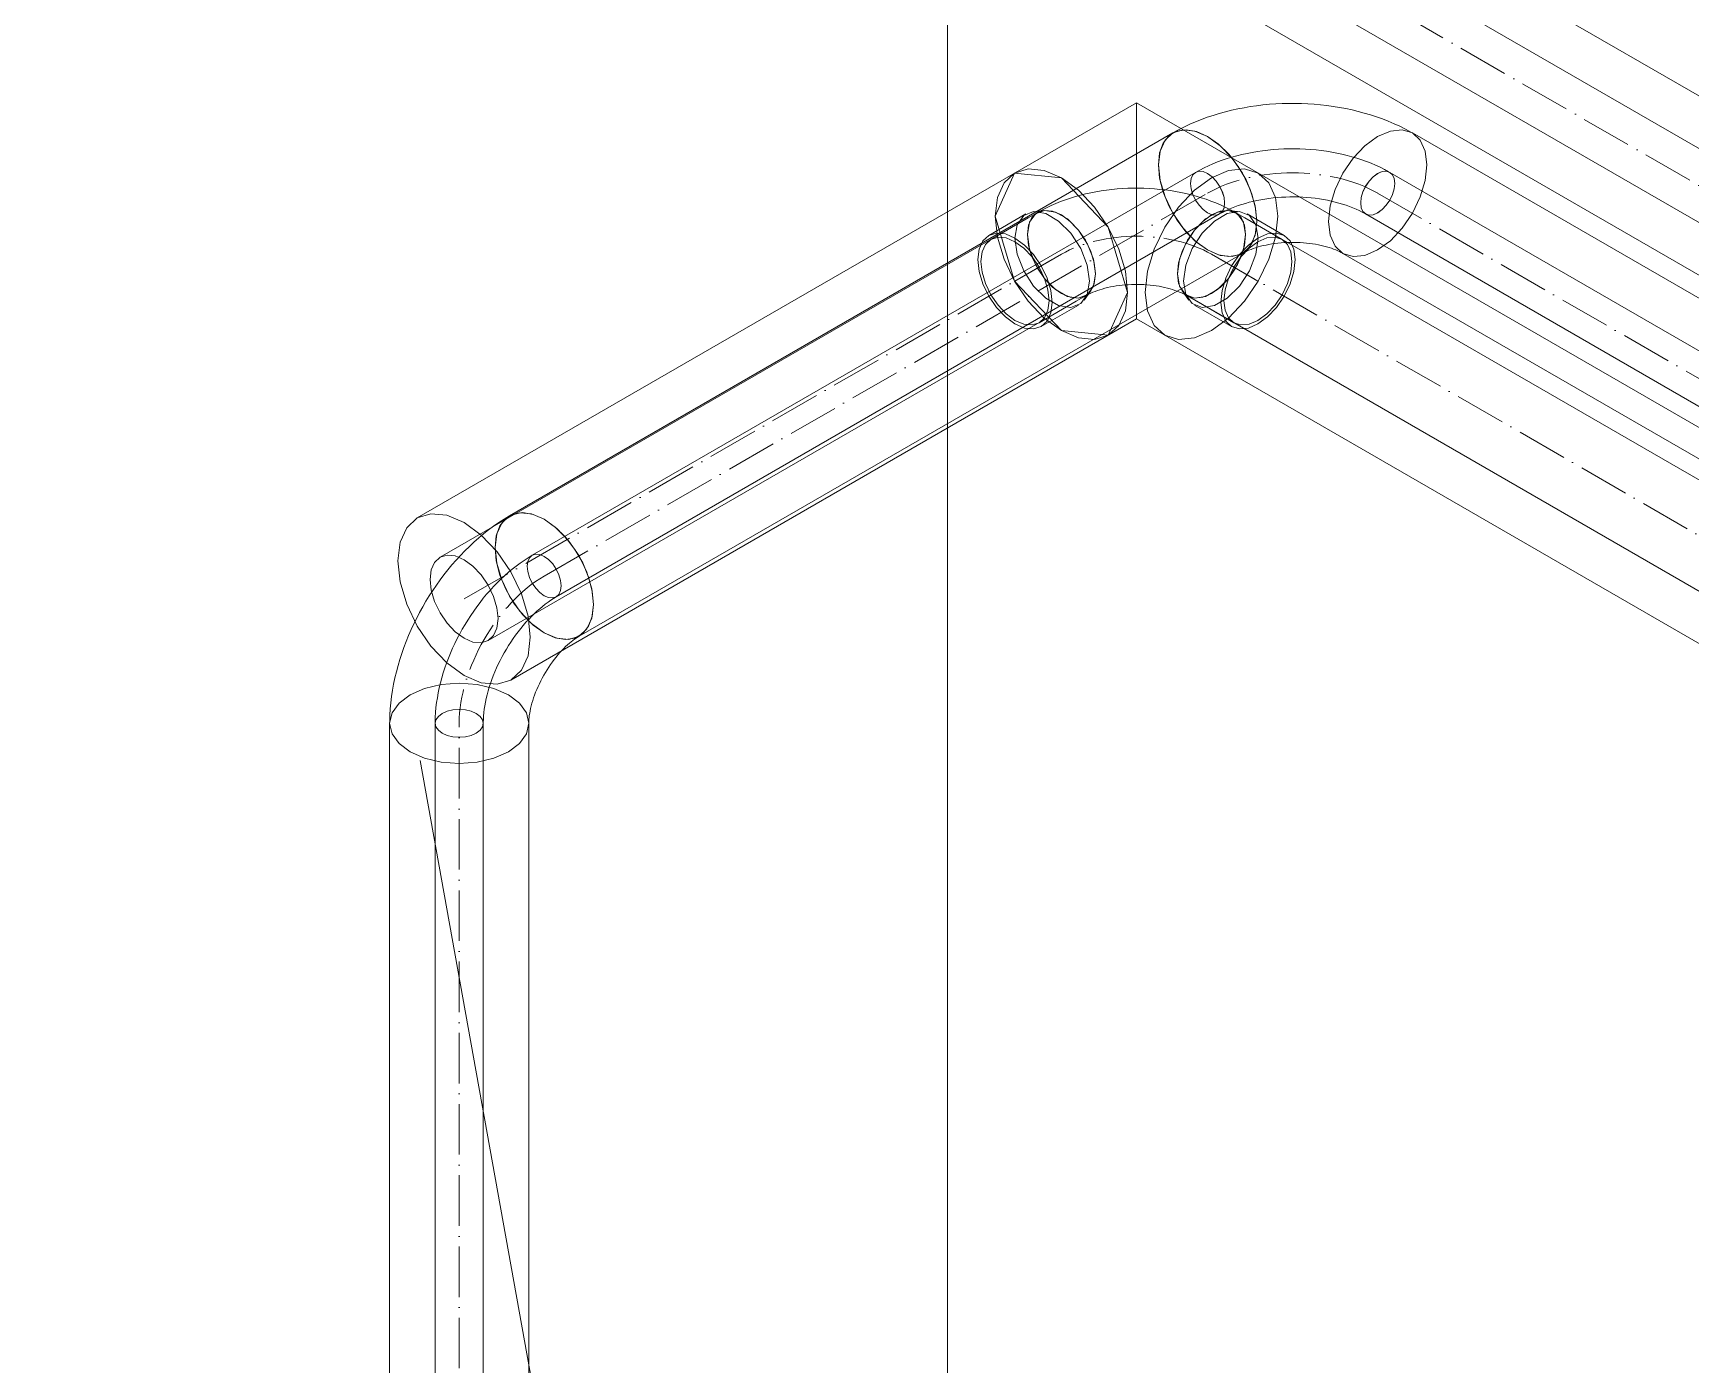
# Model space of a CAD drawing. Header units: millimetres. Extents: x -88595 to 880822, y -1054509 to -148035.
# Drawn here: x 415608.3 to 415936.3, y -311808 to -311544.4 of the extents above; entities that cross this region are included whole.
import ezdxf

# ---------------------------------------------------------------- set-up
doc = ezdxf.new("R2010")
doc.units = ezdxf.units.MM
doc.linetypes.add('$12$ADSK_Осевая', pattern=[14, 10, -2, 0, -2])
doc.linetypes.add('$13$ADSK_Осевая', pattern=[14, 10, -2, 0, -2])
for name, color, linetype, lineweight in [('Изоляция', 7, 'Continuous', 18), ('Марки', 7, 'Continuous', 20), ('Оборудование', 7, 'Continuous', 18), ('Трубопровод', 7, 'Continuous', 18), ('Трубопроводы', 7, 'Continuous', 18)]:
    doc.layers.add(name, color=color, linetype=linetype, lineweight=lineweight)

# ---------------------------------------------------------------- blocks, each defined once
blk = doc.blocks.new('$0$ADSK_МедьПайка_Отвод-гнутая труба - Отвод _гнутая труба_-3197929-В_ОВ3_4')
at = {"layer": 'Трубопроводы', "color": 190, "true_color": 0x8000ff}
for points in [[(21466.58, 10990.82, 0), (21465.77, 10990.33, 0), (21464.97, 10989.81, 0), (21464.17, 10989.26, 0), (21463.39, 10988.68, 0), (21462.62, 10988.07, 0), (21461.86, 10987.44, 0), (21461.11, 10986.77, 0), (21460.37, 10986.09, 0), (21459.65, 10985.37, 0), (21458.94, 10984.63, 0), (21458.24, 10983.87, 0), (21457.56, 10983.09, 0), (21456.9, 10982.29, 0), (21456.25, 10981.47, 0), (21455.62, 10980.62, 0), (21455, 10979.77, 0), (21454.41, 10978.89, 0), (21453.84, 10978, 0), (21453.28, 10977.09, 0), (21452.75, 10976.18, 0), (21452.24, 10975.25, 0), (21451.74, 10974.31, 0), (21451.28, 10973.36, 0), (21450.83, 10972.4, 0), (21450.41, 10971.43, 0), (21450.02, 10970.46, 0), (21449.65, 10969.48, 0), (21449.3, 10968.5, 0), (21448.99, 10967.52, 0), (21448.7, 10966.54, 0), (21448.43, 10965.56, 0), (21448.2, 10964.57, 0), (21447.99, 10963.59, 0), (21447.81, 10962.61, 0), (21447.66, 10961.64, 0), (21447.54, 10960.67, 0), (21447.46, 10959.71, 0), (21447.4, 10958.75, 0), (21447.37, 10957.8, 0), (21447.37, 10957.55, 0)], [(21468.96, 10982.81, 0), (21468.09, 10983.44, 0), (21467.28, 10984.3, 0), (21466.58, 10985.32, 0), (21466.05, 10986.43, 0), (21465.71, 10987.57, 0), (21465.6, 10988.64, 0), (21465.71, 10989.58, 0), (21466.05, 10990.32, 0), (21466.58, 10990.82, 0), (21467.28, 10991.03, 0), (21468.09, 10990.95, 0), (21468.96, 10990.58, 0)], [(21468.96, 10990.58, 0), (21469.83, 10989.95, 0), (21470.65, 10989.09, 0), (21471.34, 10988.07, 0), (21471.88, 10986.95, 0), (21472.21, 10985.82, 0), (21472.33, 10984.75, 0), (21472.21, 10983.81, 0), (21471.88, 10983.07, 0), (21471.34, 10982.57, 0), (21470.65, 10982.36, 0), (21469.83, 10982.44, 0), (21468.96, 10982.81, 0)], [(21471.34, 10982.57, 0), (21470.81, 10982.25, 0), (21470.27, 10981.9, 0), (21469.72, 10981.52, 0), (21469.17, 10981.12, 0), (21468.62, 10980.68, 0), (21468.07, 10980.22, 0), (21467.51, 10979.73, 0), (21466.96, 10979.22, 0), (21466.42, 10978.68, 0), (21465.88, 10978.12, 0), (21465.35, 10977.54, 0), (21464.82, 10976.93, 0), (21464.3, 10976.31, 0), (21463.8, 10975.66, 0), (21463.3, 10975, 0), (21462.82, 10974.33, 0), (21462.35, 10973.64, 0), (21461.89, 10972.93, 0), (21461.46, 10972.21, 0), (21461.03, 10971.49, 0), (21460.63, 10970.75, 0), (21460.24, 10970, 0), (21459.87, 10969.25, 0), (21459.52, 10968.5, 0), (21459.19, 10967.74, 0), (21458.88, 10966.98, 0), (21458.59, 10966.22, 0), (21458.32, 10965.46, 0), (21458.08, 10964.71, 0), (21457.86, 10963.96, 0), (21457.66, 10963.21, 0), (21457.48, 10962.48, 0), (21457.33, 10961.75, 0), (21457.2, 10961.04, 0), (21457.09, 10960.34, 0), (21457.01, 10959.66, 0), (21456.95, 10958.99, 0), (21456.91, 10958.34, 0), (21456.89, 10957.71, 0), (21456.89, 10957.55, 0)], [(21448.77, 10955.6, 0), (21448.01, 10956.17, 0), (21447.54, 10956.83, 0), (21447.37, 10957.55, 0), (21447.54, 10958.26, 0), (21448.01, 10958.92, 0), (21448.77, 10959.49, 0), (21449.75, 10959.93, 0), (21450.9, 10960.2, 0), (21452.13, 10960.29, 0), (21453.36, 10960.2, 0), (21454.51, 10959.93, 0), (21455.5, 10959.49, 0)], [(21455.5, 10959.49, 0), (21456.26, 10958.92, 0), (21456.73, 10958.26, 0), (21456.89, 10957.55, 0), (21456.73, 10956.83, 0), (21456.26, 10956.17, 0), (21455.5, 10955.6, 0), (21454.51, 10955.17, 0), (21453.36, 10954.89, 0), (21452.13, 10954.8, 0), (21450.9, 10954.89, 0), (21449.75, 10955.17, 0), (21448.77, 10955.6, 0)]]:
    blk.add_polyline3d(points, dxfattribs=at)
blk = doc.blocks.new('$0$ADSK_Наружный блок кондиционера сплит-системы1 - AV08IMVEVA-4475075-В_ОВ3_4')
at = {"layer": 'Оборудование'}
blk.add_line((21737.13, 10659.06), (21737.13, 12030.78), dxfattribs=at)
blk = doc.blocks.new('$0$ADSK_МедьПайка_Отвод - Отвод медный под пайку двухраструбный-3266886-В_ОВ3_4')
at = {"layer": 'Трубопроводы', "color": 134, "true_color": 0x00a6a6}
for p, q in [((-18023.53, 11342.28), (-18030.88, 11338.03)), ((-18023.08, 11341.51), (-18030.44, 11337.26)), ((-18021.25, 11342.57), (-18023.08, 11341.51)), ((-18019.95, 11342.99), (-18022.11, 11342.74)), ((-17981.15, 11342.74), (-17983.32, 11342.99)), ((-17980.18, 11341.51), (-17982.02, 11342.57)), ((-17972.83, 11337.26), (-17980.18, 11341.51)), ((-17972.38, 11338.03), (-17979.74, 11342.28)), ((-18020.91, 11320.76), (-18013.56, 11325.01)), ((-18013.56, 11325.01), (-18011.72, 11326.07)), ((-18012.01, 11325.23), (-18010.71, 11326.98)), ((-17992.56, 11326.98), (-17991.26, 11325.23)), ((-17991.55, 11326.07), (-17989.71, 11325.01)), ((-17989.71, 11325.01), (-17982.35, 11320.76)), ((-18020.47, 11319.99), (-18013.11, 11324.24)), ((-17990.15, 11324.24), (-17982.8, 11319.99))]:
    blk.add_line(p, q, dxfattribs=at)
for points in [[(-18021.25, 11342.57, 0), (-18020.36, 11343.06, 0), (-18019.45, 11343.52, 0), (-18018.53, 11343.96, 0), (-18017.59, 11344.37, 0), (-18016.64, 11344.75, 0), (-18015.68, 11345.1, 0), (-18014.7, 11345.43, 0), (-18013.71, 11345.73, 0), (-18012.71, 11346, 0), (-18011.7, 11346.25, 0), (-18010.68, 11346.48, 0), (-18009.65, 11346.68, 0), (-18008.62, 11346.85, 0), (-18007.58, 11347.01, 0), (-18006.53, 11347.13, 0), (-18005.48, 11347.23, 0), (-18004.42, 11347.31, 0), (-18003.37, 11347.36, 0), (-18002.31, 11347.39, 0), (-18001.25, 11347.39, 0), (-18000.19, 11347.37, 0), (-17999.13, 11347.33, 0), (-17998.07, 11347.26, 0), (-17997.02, 11347.16, 0), (-17995.97, 11347.04, 0), (-17994.93, 11346.9, 0), (-17993.89, 11346.73, 0), (-17992.86, 11346.54, 0), (-17991.84, 11346.32, 0), (-17990.83, 11346.07, 0), (-17989.83, 11345.81, 0), (-17988.83, 11345.51, 0), (-17987.85, 11345.19, 0), (-17986.89, 11344.84, 0), (-17985.93, 11344.47, 0), (-17984.99, 11344.07, 0), (-17984.06, 11343.64, 0), (-17983.15, 11343.19, 0), (-17982.26, 11342.7, 0), (-17982.02, 11342.57, 0)], [(-18025.69, 11337.51, 0), (-18025.24, 11340.16, 0), (-18023.96, 11341.98, 0), (-18022, 11342.75, 0), (-18019.6, 11342.37, 0), (-18017.04, 11340.89, 0), (-18014.64, 11338.49, 0), (-18012.68, 11335.46, 0), (-18011.4, 11332.17, 0), (-18010.96, 11329, 0)], [(-18009.75, 11330.43, 0), (-18010.15, 11333.32, 0), (-18011.32, 11336.34, 0), (-18013.12, 11339.11, 0), (-18015.31, 11341.3, 0), (-18017.65, 11342.65, 0), (-18019.85, 11343, 0), (-18021.64, 11342.3, 0), (-18022.81, 11340.63, 0), (-18023.22, 11338.21, 0)], [(-18009.75, 11330.43, 0), (-18009.98, 11332.58, 0), (-18010.65, 11334.84, 0), (-18011.72, 11337.07, 0), (-18013.12, 11339.11, 0), (-18014.74, 11340.82, 0), (-18016.48, 11342.1, 0), (-18018.23, 11342.84, 0), (-18019.85, 11343, 0), (-18021.25, 11342.57, 0), (-18022.32, 11341.57, 0), (-18022.99, 11340.09, 0), (-18023.22, 11338.21, 0)], [(-17980.05, 11338.21, 0), (-17980.46, 11340.63, 0), (-17981.62, 11342.3, 0), (-17983.42, 11343, 0), (-17985.61, 11342.65, 0), (-17987.95, 11341.3, 0), (-17990.15, 11339.11, 0), (-17991.94, 11336.34, 0), (-17993.11, 11333.32, 0), (-17993.52, 11330.43, 0)], [(-17980.05, 11338.21, 0), (-17980.28, 11340.09, 0), (-17980.95, 11341.57, 0), (-17982.02, 11342.57, 0), (-17983.42, 11343, 0), (-17985.04, 11342.84, 0), (-17986.78, 11342.1, 0), (-17988.53, 11340.82, 0), (-17990.15, 11339.11, 0), (-17991.55, 11337.07, 0), (-17992.62, 11334.84, 0), (-17993.29, 11332.58, 0), (-17993.52, 11330.43, 0)], [(-17992.31, 11329, 0), (-17991.87, 11332.17, 0), (-17990.59, 11335.47, 0), (-17988.63, 11338.5, 0), (-17986.22, 11340.89, 0), (-17983.67, 11342.37, 0), (-17981.26, 11342.75, 0), (-17979.3, 11341.98, 0), (-17978.03, 11340.16, 0), (-17977.58, 11337.51, 0)], [(-18018.31, 11324.76, 0), (-18018.56, 11327.11, 0), (-18019.3, 11329.58, 0), (-18020.47, 11332.02, 0), (-18021.99, 11334.25, 0), (-18023.77, 11336.12, 0), (-18025.68, 11337.51, 0), (-18027.58, 11338.33, 0), (-18029.36, 11338.5, 0), (-18030.88, 11338.03, 0), (-18032.05, 11336.95, 0), (-18032.79, 11335.32, 0), (-18033.04, 11333.26, 0)], [(-18032.41, 11332.9, 0), (-18032.18, 11334.78, 0), (-18031.51, 11336.27, 0), (-18030.44, 11337.26, 0), (-18029.04, 11337.69, 0), (-18027.42, 11337.53, 0), (-18025.68, 11336.79, 0), (-18023.93, 11335.52, 0), (-18022.31, 11333.8, 0), (-18020.91, 11331.76, 0), (-18019.84, 11329.53, 0), (-18019.17, 11327.27, 0), (-18018.94, 11325.12, 0)], [(-18010.96, 11329, 0), (-18011.4, 11326.35, 0), (-18012.68, 11324.53, 0), (-18014.64, 11323.77, 0), (-18017.04, 11324.14, 0), (-18019.6, 11325.62, 0), (-18022, 11328.02, 0), (-18023.96, 11331.05, 0), (-18025.24, 11334.34, 0), (-18025.69, 11337.51, 0)], [(-18023.22, 11338.21, 0), (-18022.81, 11335.31, 0), (-18021.64, 11332.3, 0), (-18019.85, 11329.53, 0), (-18017.65, 11327.34, 0), (-18015.31, 11325.98, 0), (-18013.12, 11325.64, 0), (-18011.32, 11326.34, 0), (-18010.15, 11328, 0), (-18009.75, 11330.43, 0)], [(-18023.22, 11338.21, 0), (-18022.99, 11336.06, 0), (-18022.32, 11333.8, 0), (-18021.25, 11331.57, 0), (-18019.85, 11329.53, 0), (-18018.23, 11327.81, 0), (-18016.48, 11326.54, 0), (-18014.74, 11325.8, 0), (-18013.12, 11325.64, 0), (-18011.72, 11326.07, 0), (-18010.65, 11327.06, 0), (-18009.98, 11328.55, 0), (-18009.75, 11330.43, 0)], [(-17993.52, 11330.43, 0), (-17993.11, 11328, 0), (-17991.94, 11326.34, 0), (-17990.15, 11325.64, 0), (-17987.95, 11325.98, 0), (-17985.61, 11327.34, 0), (-17983.42, 11329.53, 0), (-17981.62, 11332.3, 0), (-17980.46, 11335.31, 0), (-17980.05, 11338.21, 0)], [(-17993.52, 11330.43, 0), (-17993.29, 11328.55, 0), (-17992.62, 11327.06, 0), (-17991.55, 11326.07, 0), (-17990.15, 11325.64, 0), (-17988.53, 11325.8, 0), (-17986.78, 11326.54, 0), (-17985.04, 11327.81, 0), (-17983.42, 11329.53, 0), (-17982.02, 11331.57, 0), (-17980.95, 11333.8, 0), (-17980.28, 11336.06, 0), (-17980.05, 11338.21, 0)], [(-17977.58, 11337.51, 0), (-17978.03, 11334.35, 0), (-17979.3, 11331.05, 0), (-17981.26, 11328.02, 0), (-17983.67, 11325.62, 0), (-17986.22, 11324.14, 0), (-17988.63, 11323.77, 0), (-17990.59, 11324.53, 0), (-17991.87, 11326.35, 0), (-17992.31, 11329, 0)], [(-17970.23, 11333.26, 0), (-17970.48, 11335.32, 0), (-17971.21, 11336.95, 0), (-17972.38, 11338.03, 0), (-17973.91, 11338.5, 0), (-17975.69, 11338.33, 0), (-17977.59, 11337.51, 0), (-17979.5, 11336.12, 0), (-17981.27, 11334.25, 0), (-17982.8, 11332.02, 0), (-17983.97, 11329.58, 0), (-17984.71, 11327.11, 0), (-17984.96, 11324.76, 0)], [(-17984.33, 11325.12, 0), (-17984.1, 11327.27, 0), (-17983.43, 11329.53, 0), (-17982.35, 11331.76, 0), (-17980.96, 11333.8, 0), (-17979.34, 11335.52, 0), (-17977.59, 11336.79, 0), (-17975.85, 11337.53, 0), (-17974.22, 11337.69, 0), (-17972.83, 11337.26, 0), (-17971.76, 11336.27, 0), (-17971.09, 11334.78, 0), (-17970.86, 11332.9, 0)], [(-18033.04, 11333.26, 0), (-18032.79, 11330.92, 0), (-18032.05, 11328.44, 0), (-18030.88, 11326, 0), (-18029.36, 11323.77, 0), (-18027.58, 11321.9, 0), (-18025.68, 11320.51, 0), (-18023.77, 11319.7, 0), (-18021.99, 11319.52, 0), (-18020.47, 11319.99, 0), (-18019.3, 11321.08, 0), (-18018.56, 11322.7, 0), (-18018.31, 11324.76, 0)], [(-18018.94, 11325.12, 0), (-18019.17, 11323.24, 0), (-18019.84, 11321.75, 0), (-18020.91, 11320.76, 0), (-18022.31, 11320.33, 0), (-18023.93, 11320.49, 0), (-18025.68, 11321.23, 0), (-18027.42, 11322.51, 0), (-18029.04, 11324.22, 0), (-18030.44, 11326.26, 0), (-18031.51, 11328.49, 0), (-18032.18, 11330.75, 0), (-18032.41, 11332.9, 0)], [(-17984.96, 11324.76, 0), (-17984.71, 11322.7, 0), (-17983.97, 11321.08, 0), (-17982.8, 11319.99, 0), (-17981.27, 11319.52, 0), (-17979.5, 11319.7, 0), (-17977.59, 11320.51, 0), (-17975.69, 11321.9, 0), (-17973.91, 11323.77, 0), (-17972.38, 11326, 0), (-17971.21, 11328.44, 0), (-17970.48, 11330.92, 0), (-17970.23, 11333.26, 0)], [(-17970.86, 11332.9, 0), (-17971.09, 11330.75, 0), (-17971.76, 11328.49, 0), (-17972.83, 11326.26, 0), (-17974.22, 11324.22, 0), (-17975.85, 11322.51, 0), (-17977.59, 11321.23, 0), (-17979.34, 11320.49, 0), (-17980.96, 11320.33, 0), (-17982.35, 11320.76, 0), (-17983.43, 11321.75, 0), (-17984.1, 11323.24, 0), (-17984.33, 11325.12, 0)], [(-18011.72, 11326.07, 0), (-18011.4, 11326.25, 0), (-18011.05, 11326.43, 0), (-18010.67, 11326.61, 0), (-18010.26, 11326.78, 0), (-18009.83, 11326.95, 0), (-18009.38, 11327.12, 0), (-18008.9, 11327.28, 0), (-18008.41, 11327.43, 0), (-18007.89, 11327.57, 0), (-18007.36, 11327.71, 0), (-18006.81, 11327.83, 0), (-18006.24, 11327.94, 0), (-18005.67, 11328.04, 0), (-18005.08, 11328.12, 0), (-18004.48, 11328.19, 0), (-18003.87, 11328.25, 0), (-18003.26, 11328.29, 0), (-18002.65, 11328.33, 0), (-18002.03, 11328.34, 0), (-18001.41, 11328.34, 0), (-18000.79, 11328.33, 0), (-18000.17, 11328.3, 0), (-17999.56, 11328.26, 0), (-17998.95, 11328.21, 0), (-17998.35, 11328.14, 0), (-17997.76, 11328.06, 0), (-17997.18, 11327.97, 0), (-17996.61, 11327.86, 0), (-17996.06, 11327.74, 0), (-17995.52, 11327.61, 0), (-17995, 11327.47, 0), (-17994.5, 11327.32, 0), (-17994.02, 11327.16, 0), (-17993.56, 11327, 0), (-17993.12, 11326.83, 0), (-17992.71, 11326.65, 0), (-17992.32, 11326.48, 0), (-17991.96, 11326.3, 0), (-17991.63, 11326.12, 0), (-17991.55, 11326.07, 0)]]:
    blk.add_polyline3d(points, dxfattribs=at)
blk = doc.blocks.new('$0$ADSK_МедьПайка_Отвод-гнутая труба - Отвод _гнутая труба_-V58-В_ОВ3_4')
at = {"layer": 'Трубопроводы', "color": 190, "true_color": 0x8000ff}
for points in [[(-17989.94, 11350.52, 0), (-17989.11, 11350.98, 0), (-17988.26, 11351.42, 0), (-17987.39, 11351.83, 0), (-17986.5, 11352.22, 0), (-17985.58, 11352.58, 0), (-17984.65, 11352.92, 0), (-17983.7, 11353.24, 0), (-17982.74, 11353.53, 0), (-17981.76, 11353.8, 0), (-17980.76, 11354.05, 0), (-17979.76, 11354.27, 0), (-17978.74, 11354.47, 0), (-17977.71, 11354.64, 0), (-17976.67, 11354.79, 0), (-17975.63, 11354.92, 0), (-17974.58, 11355.02, 0), (-17973.52, 11355.1, 0), (-17972.47, 11355.15, 0), (-17971.4, 11355.18, 0), (-17970.34, 11355.18, 0), (-17969.28, 11355.16, 0), (-17968.22, 11355.11, 0), (-17967.17, 11355.04, 0), (-17966.11, 11354.95, 0), (-17965.07, 11354.83, 0), (-17964.03, 11354.69, 0), (-17963, 11354.52, 0), (-17961.98, 11354.33, 0), (-17960.97, 11354.11, 0), (-17959.97, 11353.87, 0), (-17958.99, 11353.61, 0), (-17958.02, 11353.32, 0), (-17957.06, 11353.01, 0), (-17956.13, 11352.68, 0), (-17955.21, 11352.32, 0), (-17954.31, 11351.93, 0), (-17953.43, 11351.53, 0), (-17952.58, 11351.1, 0), (-17951.74, 11350.65, 0), (-17951.52, 11350.52, 0)], [(-17984.19, 11344.46, 0), (-17984.31, 11345.53, 0), (-17984.64, 11346.66, 0), (-17985.18, 11347.77, 0), (-17985.88, 11348.79, 0), (-17986.69, 11349.65, 0), (-17987.56, 11350.29, 0), (-17988.43, 11350.66, 0), (-17989.24, 11350.74, 0), (-17989.94, 11350.52, 0), (-17990.47, 11350.02, 0), (-17990.81, 11349.28, 0), (-17990.93, 11348.34, 0)], [(-17950.54, 11348.34, 0), (-17950.65, 11349.28, 0), (-17950.99, 11350.02, 0), (-17951.52, 11350.52, 0), (-17952.22, 11350.74, 0), (-17953.03, 11350.66, 0), (-17953.9, 11350.29, 0), (-17954.77, 11349.65, 0), (-17955.58, 11348.79, 0), (-17956.28, 11347.77, 0), (-17956.82, 11346.66, 0), (-17957.15, 11345.53, 0), (-17957.27, 11344.46, 0)], [(-17990.93, 11348.34, 0), (-17990.81, 11347.27, 0), (-17990.47, 11346.14, 0), (-17989.94, 11345.02, 0), (-17989.24, 11344, 0), (-17988.43, 11343.15, 0), (-17987.56, 11342.51, 0), (-17986.69, 11342.14, 0), (-17985.88, 11342.06, 0), (-17985.18, 11342.28, 0), (-17984.64, 11342.77, 0), (-17984.31, 11343.52, 0), (-17984.19, 11344.46, 0)], [(-17957.27, 11344.46, 0), (-17957.15, 11343.52, 0), (-17956.82, 11342.77, 0), (-17956.28, 11342.28, 0), (-17955.58, 11342.06, 0), (-17954.77, 11342.14, 0), (-17953.9, 11342.51, 0), (-17953.03, 11343.15, 0), (-17952.22, 11344, 0), (-17951.52, 11345.02, 0), (-17950.99, 11346.14, 0), (-17950.65, 11347.27, 0), (-17950.54, 11348.34, 0)], [(-17985.18, 11342.28, 0), (-17984.63, 11342.58, 0), (-17984.06, 11342.87, 0), (-17983.46, 11343.16, 0), (-17982.83, 11343.43, 0), (-17982.18, 11343.69, 0), (-17981.5, 11343.94, 0), (-17980.8, 11344.17, 0), (-17980.09, 11344.39, 0), (-17979.35, 11344.59, 0), (-17978.59, 11344.78, 0), (-17977.82, 11344.95, 0), (-17977.03, 11345.1, 0), (-17976.24, 11345.24, 0), (-17975.42, 11345.36, 0), (-17974.61, 11345.46, 0), (-17973.78, 11345.54, 0), (-17972.94, 11345.6, 0), (-17972.11, 11345.64, 0), (-17971.27, 11345.66, 0), (-17970.42, 11345.66, 0), (-17969.58, 11345.65, 0), (-17968.74, 11345.61, 0), (-17967.91, 11345.55, 0), (-17967.08, 11345.48, 0), (-17966.26, 11345.39, 0), (-17965.44, 11345.27, 0), (-17964.64, 11345.14, 0), (-17963.85, 11344.99, 0), (-17963.08, 11344.83, 0), (-17962.32, 11344.65, 0), (-17961.57, 11344.45, 0), (-17960.85, 11344.23, 0), (-17960.14, 11344, 0), (-17959.46, 11343.76, 0), (-17958.8, 11343.5, 0), (-17958.17, 11343.23, 0), (-17957.56, 11342.95, 0), (-17956.98, 11342.66, 0), (-17956.43, 11342.36, 0), (-17956.28, 11342.28, 0)]]:
    blk.add_polyline3d(points, dxfattribs=at)

msp = doc.modelspace()

# ---------------------------------------------------------------- linework, layer by layer
at = {"layer": 'Изоляция', "color": 134, "true_color": 0x00a6a6}
for p, q in [((422562.11, -315381.29), (415072.21, -311057)), ((415056.86, -311083.58), (422546.76, -315407.88)), ((415826.61, -311558.17), (415684.29, -311640.34)), ((422592.18, -315464.27), (415826.61, -311558.17)), ((415702.81, -311672.43), (415826.61, -311600.95)), ((415826.61, -311600.95), (422592.18, -315507.05))]:
    msp.add_line(p, q, dxfattribs=at)
at = {"layer": 'Изоляция', "color": 190, "true_color": 0x8000ff}
for p, q in [((415833.81, -311564.13), (415702.53, -311639.93)), ((422566.59, -315423.93), (415881.22, -311564.13)), ((415716.29, -311663.76), (415847.57, -311587.97)), ((415867.46, -311587.97), (422552.83, -315447.76)), ((415678.82, -311680.99), (415678.82, -311893.26)), ((415706.34, -311893.26), (415706.34, -311680.99))]:
    msp.add_line(p, q, dxfattribs=at)
at = {"layer": 'Изоляция', "color": 134, "true_color": 0x00a6a6}
for points in [[(415826.61, -311564.43, 0), (415826.61, -311561.03, 0), (415826.61, -311558.9, 0), (415826.61, -311558.17, 0), (415826.61, -311558.9, 0), (415826.61, -311561.03, 0), (415826.61, -311564.43, 0)], [(415826.61, -311564.43, 0), (415826.61, -311568.86, 0), (415826.61, -311574.02, 0), (415826.61, -311579.56, 0), (415826.61, -311585.09, 0), (415826.61, -311590.25, 0), (415826.61, -311594.68, 0)], [(415826.61, -311594.68, 0), (415826.61, -311590.25, 0), (415826.61, -311585.09, 0), (415826.61, -311579.56, 0), (415826.61, -311574.02, 0), (415826.61, -311568.86, 0), (415826.61, -311564.43, 0)], [(415798.66, -311580.57, 0), (415799.11, -311576.91, 0), (415800.42, -311574.02, 0), (415802.5, -311572.09, 0), (415805.21, -311571.25, 0), (415808.37, -311571.56, 0), (415811.76, -311573.01, 0)], [(415811.76, -311573.01, 0), (415802.5, -311572.09, 0), (415798.66, -311580.57, 0)], [(415811.76, -311573.01, 0), (415815.15, -311575.48, 0), (415818.31, -311578.81, 0), (415821.03, -311582.78, 0), (415823.11, -311587.12, 0), (415824.42, -311591.52, 0), (415824.86, -311595.69, 0)], [(415824.86, -311595.69, 0), (415821.03, -311582.78, 0), (415811.76, -311573.01, 0)], [(415828.36, -311595.69, 0), (415828.81, -311591.52, 0), (415830.12, -311587.12, 0), (415832.2, -311582.78, 0), (415834.91, -311578.81, 0), (415838.07, -311575.48, 0), (415841.46, -311573.01, 0)], [(415841.46, -311573.01, 0), (415838.07, -311575.48, 0), (415834.91, -311578.81, 0), (415832.2, -311582.78, 0), (415830.12, -311587.12, 0), (415828.81, -311591.52, 0), (415828.36, -311595.69, 0)], [(415841.46, -311573.01, 0), (415844.85, -311571.56, 0), (415848.01, -311571.25, 0), (415850.72, -311572.09, 0), (415852.81, -311574.02, 0), (415854.11, -311576.91, 0), (415854.56, -311580.57, 0)], [(415854.56, -311580.57, 0), (415854.11, -311576.91, 0), (415852.81, -311574.02, 0), (415850.72, -311572.09, 0), (415848.01, -311571.25, 0), (415844.85, -311571.56, 0), (415841.46, -311573.01, 0)], [(415811.76, -311603.26, 0), (415808.37, -311600.78, 0), (415805.21, -311597.45, 0), (415802.5, -311593.48, 0), (415800.42, -311589.14, 0), (415799.11, -311584.74, 0), (415798.66, -311580.57, 0)], [(415798.66, -311580.57, 0), (415802.5, -311593.48, 0), (415811.76, -311603.26, 0)], [(415854.56, -311580.57, 0), (415854.11, -311584.74, 0), (415852.81, -311589.14, 0), (415850.72, -311593.48, 0), (415848.01, -311597.45, 0), (415844.85, -311600.78, 0), (415841.46, -311603.26, 0)], [(415841.46, -311603.26, 0), (415844.85, -311600.78, 0), (415848.01, -311597.45, 0), (415850.72, -311593.48, 0), (415852.81, -311589.14, 0), (415854.11, -311584.74, 0), (415854.56, -311580.57, 0)], [(415824.86, -311595.69, 0), (415824.42, -311599.35, 0), (415823.11, -311602.24, 0), (415821.03, -311604.17, 0), (415818.31, -311605.01, 0), (415815.15, -311604.7, 0), (415811.76, -311603.26, 0)], [(415811.76, -311603.26, 0), (415821.03, -311604.17, 0), (415824.86, -311595.69, 0)], [(415826.61, -311594.68, 0), (415826.61, -311598.08, 0), (415826.61, -311600.22, 0), (415826.61, -311600.95, 0), (415826.61, -311600.22, 0), (415826.61, -311598.08, 0), (415826.61, -311594.68, 0)], [(415841.46, -311603.26, 0), (415838.07, -311604.7, 0), (415834.91, -311605.01, 0), (415832.2, -311604.17, 0), (415830.12, -311602.24, 0), (415828.81, -311599.35, 0), (415828.36, -311595.69, 0)], [(415828.36, -311595.69, 0), (415828.81, -311599.35, 0), (415830.12, -311602.24, 0), (415832.2, -311604.17, 0), (415834.91, -311605.01, 0), (415838.07, -311604.7, 0), (415841.46, -311603.26, 0)], [(415693.55, -311641.26, 0), (415690.16, -311639.82, 0), (415687, -311639.5, 0), (415684.29, -311640.34, 0), (415682.2, -311642.27, 0), (415680.9, -311645.16, 0), (415680.45, -311648.82, 0)], [(415706.65, -311663.95, 0), (415706.2, -311659.77, 0), (415704.89, -311655.37, 0), (415702.81, -311651.03, 0), (415700.1, -311647.06, 0), (415696.94, -311643.73, 0), (415693.55, -311641.26, 0)], [(415680.45, -311648.82, 0), (415680.9, -311652.99, 0), (415682.2, -311657.4, 0), (415684.29, -311661.73, 0), (415687, -311665.7, 0), (415690.16, -311669.04, 0), (415693.55, -311671.51, 0)], [(415693.55, -311671.51, 0), (415696.94, -311672.95, 0), (415700.1, -311673.26, 0), (415702.81, -311672.43, 0), (415704.89, -311670.5, 0), (415706.2, -311667.6, 0), (415706.65, -311663.95, 0)]]:
    msp.add_polyline3d(points, dxfattribs=at)
at = {"layer": 'Изоляция', "color": 190, "true_color": 0x8000ff}
for points in [[(415833.81, -311564.13, 0), (415834.9, -311563.53, 0), (415836.01, -311562.96, 0), (415837.14, -311562.42, 0), (415838.29, -311561.93, 0), (415839.45, -311561.46, 0), (415840.62, -311561.03, 0), (415841.81, -311560.64, 0), (415843, -311560.27, 0), (415844.21, -311559.94, 0), (415845.43, -311559.64, 0), (415846.66, -311559.37, 0), (415847.9, -311559.13, 0), (415849.14, -311558.91, 0), (415850.39, -311558.73, 0), (415851.65, -311558.58, 0), (415852.91, -311558.46, 0), (415854.17, -311558.37, 0), (415855.44, -311558.31, 0), (415856.71, -311558.27, 0), (415857.98, -311558.27, 0), (415859.25, -311558.29, 0), (415860.52, -311558.35, 0), (415861.78, -311558.43, 0), (415863.04, -311558.55, 0), (415864.3, -311558.69, 0), (415865.55, -311558.86, 0), (415866.8, -311559.07, 0), (415868.04, -311559.3, 0), (415869.27, -311559.56, 0), (415870.49, -311559.85, 0), (415871.7, -311560.18, 0), (415872.9, -311560.54, 0), (415874.09, -311560.92, 0), (415875.27, -311561.34, 0), (415876.43, -311561.8, 0), (415877.58, -311562.29, 0), (415878.71, -311562.81, 0), (415879.83, -311563.37, 0), (415880.93, -311563.97, 0), (415881.22, -311564.13, 0)], [(415840.69, -311564.82, 0), (415838.52, -311563.85, 0), (415836.46, -311563.49, 0), (415834.62, -311563.77, 0), (415833.08, -311564.66, 0), (415831.92, -311566.12, 0), (415831.2, -311568.08, 0), (415830.96, -311570.43, 0)], [(415830.96, -311570.43, 0), (415831.29, -311567.72, 0), (415832.26, -311565.57, 0), (415833.81, -311564.13, 0), (415835.82, -311563.51, 0), (415838.17, -311563.75, 0), (415840.69, -311564.82, 0)], [(415874.34, -311564.82, 0), (415876.86, -311563.75, 0), (415879.21, -311563.51, 0), (415881.22, -311564.13, 0), (415882.77, -311565.57, 0), (415883.74, -311567.72, 0), (415884.07, -311570.43, 0)], [(415884.07, -311570.43, 0), (415883.74, -311567.72, 0), (415882.77, -311565.57, 0), (415881.22, -311564.13, 0), (415879.21, -311563.51, 0), (415876.86, -311563.75, 0), (415874.34, -311564.82, 0)], [(415840.69, -311564.82, 0), (415843.2, -311566.65, 0), (415845.55, -311569.13, 0), (415847.57, -311572.08, 0), (415849.11, -311575.3, 0), (415850.08, -311578.57, 0), (415850.42, -311581.67, 0)], [(415850.42, -311581.67, 0), (415850.17, -311579.03, 0), (415849.45, -311576.24, 0), (415848.29, -311573.44, 0), (415846.75, -311570.77, 0), (415844.91, -311568.36, 0), (415842.85, -311566.35, 0), (415840.69, -311564.82, 0)], [(415864.62, -311581.67, 0), (415864.95, -311578.57, 0), (415865.92, -311575.3, 0), (415867.46, -311572.08, 0), (415869.48, -311569.13, 0), (415871.83, -311566.65, 0), (415874.34, -311564.82, 0)], [(415874.34, -311564.82, 0), (415871.83, -311566.65, 0), (415869.48, -311569.13, 0), (415867.46, -311572.08, 0), (415865.92, -311575.3, 0), (415864.95, -311578.57, 0), (415864.62, -311581.67, 0)], [(415840.69, -311587.29, 0), (415838.17, -311585.45, 0), (415835.82, -311582.97, 0), (415833.81, -311580.02, 0), (415832.26, -311576.8, 0), (415831.29, -311573.53, 0), (415830.96, -311570.43, 0)], [(415830.96, -311570.43, 0), (415831.2, -311573.08, 0), (415831.92, -311575.87, 0), (415833.08, -311578.67, 0), (415834.62, -311581.33, 0), (415836.47, -311583.74, 0), (415838.52, -311585.76, 0), (415840.69, -311587.29, 0)], [(415884.07, -311570.43, 0), (415883.74, -311573.53, 0), (415882.77, -311576.8, 0), (415881.22, -311580.02, 0), (415879.21, -311582.97, 0), (415876.86, -311585.45, 0), (415874.34, -311587.29, 0)], [(415874.34, -311587.29, 0), (415876.86, -311585.45, 0), (415879.21, -311582.97, 0), (415881.22, -311580.02, 0), (415882.77, -311576.8, 0), (415883.74, -311573.53, 0), (415884.07, -311570.43, 0)], [(415850.42, -311581.67, 0), (415850.08, -311584.39, 0), (415849.11, -311586.53, 0), (415847.57, -311587.97, 0), (415845.55, -311588.59, 0), (415843.2, -311588.36, 0), (415840.69, -311587.29, 0)], [(415840.69, -311587.29, 0), (415842.85, -311588.26, 0), (415844.91, -311588.61, 0), (415846.75, -311588.34, 0), (415848.29, -311587.45, 0), (415849.45, -311585.99, 0), (415850.17, -311584.03, 0), (415850.42, -311581.67, 0)], [(415874.34, -311587.29, 0), (415871.83, -311588.36, 0), (415869.48, -311588.59, 0), (415867.46, -311587.97, 0), (415865.92, -311586.53, 0), (415864.95, -311584.39, 0), (415864.62, -311581.67, 0)], [(415864.62, -311581.67, 0), (415864.95, -311584.39, 0), (415865.92, -311586.53, 0), (415867.46, -311587.97, 0), (415869.48, -311588.59, 0), (415871.83, -311588.36, 0), (415874.34, -311587.29, 0)], [(415847.57, -311587.97, 0), (415847.84, -311587.81, 0), (415848.16, -311587.65, 0), (415848.5, -311587.49, 0), (415848.88, -311587.33, 0), (415849.28, -311587.17, 0), (415849.72, -311587.01, 0), (415850.18, -311586.85, 0), (415850.67, -311586.7, 0), (415851.18, -311586.56, 0), (415851.71, -311586.43, 0), (415852.26, -311586.31, 0), (415852.82, -311586.2, 0), (415853.41, -311586.1, 0), (415854, -311586.02, 0), (415854.61, -311585.94, 0), (415855.23, -311585.88, 0), (415855.85, -311585.84, 0), (415856.48, -311585.81, 0), (415857.11, -311585.79, 0), (415857.75, -311585.79, 0), (415858.38, -311585.8, 0), (415859.01, -311585.83, 0), (415859.64, -311585.87, 0), (415860.26, -311585.92, 0), (415860.87, -311585.99, 0), (415861.47, -311586.08, 0), (415862.05, -311586.17, 0), (415862.62, -311586.28, 0), (415863.18, -311586.4, 0), (415863.71, -311586.53, 0), (415864.23, -311586.67, 0), (415864.72, -311586.81, 0), (415865.19, -311586.96, 0), (415865.63, -311587.12, 0), (415866.05, -311587.28, 0), (415866.43, -311587.45, 0), (415866.79, -311587.61, 0), (415867.11, -311587.77, 0), (415867.39, -311587.93, 0), (415867.46, -311587.97, 0)], [(415699.68, -311646.22, 0), (415699.93, -311643.86, 0), (415700.65, -311641.9, 0), (415701.81, -311640.44, 0), (415703.35, -311639.56, 0), (415705.19, -311639.28, 0), (415707.25, -311639.64, 0), (415709.41, -311640.61, 0)], [(415709.41, -311640.61, 0), (415706.9, -311639.54, 0), (415704.55, -311639.3, 0), (415702.53, -311639.93, 0), (415700.99, -311641.36, 0), (415700.02, -311643.51, 0), (415699.68, -311646.22, 0)], [(415702.53, -311639.93, 0), (415701.46, -311640.57, 0), (415700.41, -311641.25, 0), (415699.38, -311641.96, 0), (415698.38, -311642.7, 0), (415697.4, -311643.47, 0), (415696.44, -311644.28, 0), (415695.5, -311645.1, 0), (415694.59, -311645.96, 0), (415693.7, -311646.84, 0), (415692.83, -311647.74, 0), (415691.98, -311648.67, 0), (415691.15, -311649.62, 0), (415690.35, -311650.59, 0), (415689.56, -311651.59, 0), (415688.8, -311652.6, 0), (415688.07, -311653.63, 0), (415687.36, -311654.68, 0), (415686.67, -311655.75, 0), (415686.01, -311656.83, 0), (415685.37, -311657.93, 0), (415684.75, -311659.04, 0), (415684.17, -311660.16, 0), (415683.61, -311661.3, 0), (415683.07, -311662.45, 0), (415682.57, -311663.61, 0), (415682.09, -311664.78, 0), (415681.65, -311665.96, 0), (415681.23, -311667.15, 0), (415680.84, -311668.35, 0), (415680.48, -311669.56, 0), (415680.16, -311670.77, 0), (415679.87, -311671.99, 0), (415679.61, -311673.21, 0), (415679.39, -311674.44, 0), (415679.2, -311675.67, 0), (415679.05, -311676.91, 0), (415678.93, -311678.15, 0), (415678.86, -311679.4, 0), (415678.83, -311680.65, 0), (415678.82, -311680.99, 0)], [(415719.14, -311657.46, 0), (415718.81, -311654.36, 0), (415717.84, -311651.09, 0), (415716.29, -311647.87, 0), (415714.28, -311644.92, 0), (415711.93, -311642.44, 0), (415709.41, -311640.61, 0)], [(415709.41, -311640.61, 0), (415711.58, -311642.14, 0), (415713.64, -311644.16, 0), (415715.48, -311646.56, 0), (415717.02, -311649.23, 0), (415718.18, -311652.03, 0), (415718.9, -311654.82, 0), (415719.14, -311657.46, 0)], [(415699.68, -311646.22, 0), (415700.02, -311649.32, 0), (415700.99, -311652.59, 0), (415702.53, -311655.81, 0), (415704.55, -311658.76, 0), (415706.9, -311661.24, 0), (415709.41, -311663.08, 0)], [(415709.41, -311663.08, 0), (415707.25, -311661.54, 0), (415705.19, -311659.53, 0), (415703.35, -311657.12, 0), (415701.81, -311654.45, 0), (415700.65, -311651.65, 0), (415699.93, -311648.86, 0), (415699.68, -311646.22, 0)], [(415709.41, -311663.08, 0), (415711.93, -311664.15, 0), (415714.28, -311664.38, 0), (415716.29, -311663.76, 0), (415717.84, -311662.32, 0), (415718.81, -311660.18, 0), (415719.14, -311657.46, 0)], [(415719.14, -311657.46, 0), (415718.9, -311659.82, 0), (415718.18, -311661.78, 0), (415717.02, -311663.24, 0), (415715.48, -311664.13, 0), (415713.63, -311664.4, 0), (415711.58, -311664.05, 0), (415709.41, -311663.08, 0)], [(415716.29, -311663.76, 0), (415716.02, -311663.92, 0), (415715.73, -311664.11, 0), (415715.41, -311664.33, 0), (415715.08, -311664.57, 0), (415714.74, -311664.84, 0), (415714.38, -311665.14, 0), (415714.02, -311665.46, 0), (415713.65, -311665.81, 0), (415713.27, -311666.18, 0), (415712.89, -311666.58, 0), (415712.51, -311666.99, 0), (415712.13, -311667.43, 0), (415711.76, -311667.88, 0), (415711.38, -311668.36, 0), (415711.02, -311668.85, 0), (415710.66, -311669.35, 0), (415710.31, -311669.87, 0), (415709.96, -311670.4, 0), (415709.63, -311670.94, 0), (415709.31, -311671.49, 0), (415709.01, -311672.04, 0), (415708.72, -311672.6, 0), (415708.44, -311673.16, 0), (415708.18, -311673.73, 0), (415707.93, -311674.29, 0), (415707.71, -311674.85, 0), (415707.5, -311675.41, 0), (415707.3, -311675.95, 0), (415707.13, -311676.49, 0), (415706.97, -311677.02, 0), (415706.83, -311677.54, 0), (415706.71, -311678.04, 0), (415706.61, -311678.52, 0), (415706.53, -311678.98, 0), (415706.46, -311679.42, 0), (415706.41, -311679.84, 0), (415706.37, -311680.22, 0), (415706.35, -311680.58, 0), (415706.34, -311680.91, 0), (415706.34, -311680.99, 0)], [(415682.85, -311675.37, 0), (415680.67, -311677.02, 0), (415679.29, -311678.93, 0), (415678.82, -311680.99, 0), (415679.29, -311683.05, 0), (415680.67, -311684.96, 0), (415682.85, -311686.61, 0)], [(415682.85, -311686.61, 0), (415680.67, -311684.96, 0), (415679.29, -311683.05, 0), (415678.82, -311680.99, 0), (415679.29, -311678.93, 0), (415680.67, -311677.02, 0), (415682.85, -311675.37, 0)], [(415702.31, -311675.37, 0), (415699.46, -311674.11, 0), (415696.15, -311673.32, 0), (415692.58, -311673.05, 0), (415689.02, -311673.32, 0), (415685.7, -311674.11, 0), (415682.85, -311675.37, 0)], [(415682.85, -311675.37, 0), (415685.7, -311674.11, 0), (415689.02, -311673.32, 0), (415692.58, -311673.05, 0), (415696.15, -311673.32, 0), (415699.46, -311674.11, 0), (415702.31, -311675.37, 0)], [(415702.31, -311686.61, 0), (415704.5, -311684.96, 0), (415705.88, -311683.05, 0), (415706.34, -311680.99, 0), (415705.88, -311678.93, 0), (415704.5, -311677.02, 0), (415702.31, -311675.37, 0)], [(415702.31, -311675.37, 0), (415704.5, -311677.02, 0), (415705.88, -311678.93, 0), (415706.34, -311680.99, 0), (415705.88, -311683.05, 0), (415704.5, -311684.96, 0), (415702.31, -311686.61, 0)], [(415682.85, -311686.61, 0), (415685.7, -311687.87, 0), (415689.02, -311688.66, 0), (415692.58, -311688.94, 0), (415696.15, -311688.66, 0), (415699.46, -311687.87, 0), (415702.31, -311686.61, 0)], [(415702.31, -311686.61, 0), (415699.46, -311687.87, 0), (415696.15, -311688.66, 0), (415692.58, -311688.94, 0), (415689.02, -311688.66, 0), (415685.7, -311687.87, 0), (415682.85, -311686.61, 0)]]:
    msp.add_polyline3d(points, dxfattribs=at)
at = {"layer": 'Марки'}
msp.add_line((415684.85, -311688.36), (415868.75, -312711.45), dxfattribs=at)
at = {"layer": 'Трубопровод', "color": 134, "true_color": 0x00a6a6}
for p, q in [((422557.61, -315389.08), (415067.71, -311064.79)), ((415061.36, -311075.79), (422551.26, -315400.08)), ((415807, -311579.88), (415688.79, -311648.13)), ((422582.1, -315468.84), (415846.22, -311579.88)), ((415698.31, -311664.63), (415816.53, -311596.38)), ((415836.7, -311596.38), (422572.57, -315485.34))]:
    msp.add_line(p, q, dxfattribs=at)
at = {"layer": 'Трубопровод', "color": 134, "linetype": '$12$ADSK_Осевая', "true_color": 0x00a6a6}
for p, q in [((422554.43, -315394.58), (415064.53, -311070.29)), ((422554.43, -315394.58), (415064.53, -311070.29)), ((415693.55, -311656.38), (415811.76, -311588.13)), ((415693.55, -311656.38), (415811.76, -311588.13)), ((415841.46, -311588.13), (422577.33, -315477.09)), ((415841.46, -311588.13), (422577.33, -315477.09))]:
    msp.add_line(p, q, dxfattribs=at)
at = {"layer": 'Трубопровод', "color": 190, "true_color": 0x8000ff}
for p, q in [((415838.31, -311571.93), (415707.03, -311647.72)), ((422562.09, -315431.72), (415876.72, -311571.93)), ((415711.79, -311655.96), (415843.07, -311580.17)), ((415871.96, -311580.17), (422557.33, -315439.97)), ((415687.82, -311680.99), (415687.82, -311893.26)), ((415697.34, -311893.26), (415697.34, -311680.99))]:
    msp.add_line(p, q, dxfattribs=at)
at = {"layer": 'Трубопровод', "color": 190, "linetype": '$12$ADSK_Осевая', "true_color": 0x8000ff}
for p, q in [((415709.41, -311651.84), (415840.69, -311576.05)), ((415709.41, -311651.84), (415840.69, -311576.05)), ((415874.34, -311576.05), (422559.71, -315435.85)), ((415874.34, -311576.05), (422559.71, -315435.85)), ((415692.58, -311893.26), (415692.58, -311680.99)), ((415692.58, -311893.26), (415692.58, -311680.99))]:
    msp.add_line(p, q, dxfattribs=at)
at = {"layer": 'Трубопровод', "color": 190, "true_color": 0x8000ff}
for points in [[(415837.32, -311574.11, 0), (415837.44, -311573.17, 0), (415837.77, -311572.43, 0), (415838.31, -311571.93, 0), (415839, -311571.71, 0), (415839.82, -311571.79, 0), (415840.69, -311572.16, 0)], [(415840.69, -311579.94, 0), (415839.82, -311579.3, 0), (415839, -311578.45, 0), (415838.31, -311577.43, 0), (415837.77, -311576.31, 0), (415837.44, -311575.18, 0), (415837.32, -311574.11, 0)], [(415840.69, -311572.16, 0), (415841.56, -311572.8, 0), (415842.37, -311573.66, 0), (415843.07, -311574.68, 0), (415843.6, -311575.79, 0), (415843.94, -311576.92, 0), (415844.05, -311577.99, 0)], [(415870.98, -311577.99, 0), (415871.09, -311576.92, 0), (415871.43, -311575.79, 0), (415871.96, -311574.68, 0), (415872.66, -311573.66, 0), (415873.47, -311572.8, 0), (415874.34, -311572.16, 0)], [(415874.34, -311572.16, 0), (415875.22, -311571.79, 0), (415876.03, -311571.71, 0), (415876.72, -311571.93, 0), (415877.26, -311572.43, 0), (415877.6, -311573.17, 0), (415877.71, -311574.11, 0)], [(415877.71, -311574.11, 0), (415877.6, -311575.18, 0), (415877.26, -311576.31, 0), (415876.72, -311577.43, 0), (415876.03, -311578.45, 0), (415875.22, -311579.3, 0), (415874.34, -311579.94, 0)], [(415844.05, -311577.99, 0), (415843.94, -311578.93, 0), (415843.6, -311579.68, 0), (415843.07, -311580.17, 0), (415842.37, -311580.39, 0), (415841.56, -311580.31, 0), (415840.69, -311579.94, 0)], [(415874.34, -311579.94, 0), (415873.47, -311580.31, 0), (415872.66, -311580.39, 0), (415871.96, -311580.17, 0), (415871.43, -311579.68, 0), (415871.09, -311578.93, 0), (415870.98, -311577.99, 0)], [(415709.41, -311647.96, 0), (415708.54, -311647.59, 0), (415707.73, -311647.5, 0), (415707.03, -311647.72, 0), (415706.5, -311648.22, 0), (415706.16, -311648.96, 0), (415706.05, -311649.9, 0)], [(415712.78, -311653.79, 0), (415712.66, -311652.71, 0), (415712.33, -311651.58, 0), (415711.79, -311650.47, 0), (415711.1, -311649.45, 0), (415710.28, -311648.59, 0), (415709.41, -311647.96, 0)], [(415706.05, -311649.9, 0), (415706.16, -311650.97, 0), (415706.5, -311652.1, 0), (415707.03, -311653.22, 0), (415707.73, -311654.24, 0), (415708.54, -311655.09, 0), (415709.41, -311655.73, 0)], [(415709.41, -311655.73, 0), (415710.28, -311656.1, 0), (415711.1, -311656.18, 0), (415711.79, -311655.96, 0), (415712.33, -311655.47, 0), (415712.66, -311654.73, 0), (415712.78, -311653.79, 0)], [(415689.22, -311679.05, 0), (415688.46, -311679.62, 0), (415687.99, -311680.28, 0), (415687.82, -311680.99, 0), (415687.99, -311681.7, 0), (415688.46, -311682.37, 0), (415689.22, -311682.93, 0)], [(415695.95, -311679.05, 0), (415694.96, -311678.61, 0), (415693.82, -311678.34, 0), (415692.58, -311678.24, 0), (415691.35, -311678.34, 0), (415690.2, -311678.61, 0), (415689.22, -311679.05, 0)], [(415695.95, -311682.93, 0), (415696.71, -311682.37, 0), (415697.18, -311681.7, 0), (415697.34, -311680.99, 0), (415697.18, -311680.28, 0), (415696.71, -311679.62, 0), (415695.95, -311679.05, 0)], [(415689.22, -311682.93, 0), (415690.2, -311683.37, 0), (415691.35, -311683.65, 0), (415692.58, -311683.74, 0), (415693.82, -311683.65, 0), (415694.96, -311683.37, 0), (415695.95, -311682.93, 0)]]:
    msp.add_polyline3d(points, dxfattribs=at)
at = {"layer": 'Трубопровод', "color": 134, "true_color": 0x00a6a6}
for points in [[(415805.03, -311584.24, 0), (415805.26, -311582.36, 0), (415805.93, -311580.88, 0), (415807, -311579.88, 0), (415808.4, -311579.45, 0), (415810.02, -311579.61, 0), (415811.76, -311580.35, 0)], [(415811.76, -311580.35, 0), (415813.51, -311581.63, 0), (415815.13, -311583.34, 0), (415816.53, -311585.38, 0), (415817.6, -311587.61, 0), (415818.27, -311589.87, 0), (415818.5, -311592.02, 0)], [(415834.73, -311592.02, 0), (415834.96, -311589.87, 0), (415835.63, -311587.61, 0), (415836.7, -311585.38, 0), (415838.09, -311583.34, 0), (415839.72, -311581.63, 0), (415841.46, -311580.35, 0)], [(415841.46, -311580.35, 0), (415843.2, -311579.61, 0), (415844.83, -311579.45, 0), (415846.22, -311579.88, 0), (415847.29, -311580.88, 0), (415847.97, -311582.36, 0), (415848.2, -311584.24, 0)], [(415811.76, -311595.91, 0), (415810.02, -311594.64, 0), (415808.4, -311592.92, 0), (415807, -311590.88, 0), (415805.93, -311588.65, 0), (415805.26, -311586.39, 0), (415805.03, -311584.24, 0)], [(415848.2, -311584.24, 0), (415847.97, -311586.39, 0), (415847.29, -311588.65, 0), (415846.22, -311590.88, 0), (415844.83, -311592.92, 0), (415843.2, -311594.64, 0), (415841.46, -311595.91, 0)], [(415818.5, -311592.02, 0), (415818.27, -311593.9, 0), (415817.6, -311595.39, 0), (415816.53, -311596.38, 0), (415815.13, -311596.81, 0), (415813.51, -311596.65, 0), (415811.76, -311595.91, 0)], [(415841.46, -311595.91, 0), (415839.72, -311596.65, 0), (415838.09, -311596.81, 0), (415836.7, -311596.38, 0), (415835.63, -311595.39, 0), (415834.96, -311593.9, 0), (415834.73, -311592.02, 0)], [(415693.55, -311648.61, 0), (415691.81, -311647.86, 0), (415690.18, -311647.7, 0), (415688.79, -311648.13, 0), (415687.72, -311649.13, 0), (415687.04, -311650.61, 0), (415686.81, -311652.49, 0)], [(415700.28, -311660.27, 0), (415700.05, -311658.13, 0), (415699.38, -311655.86, 0), (415698.31, -311653.63, 0), (415696.92, -311651.59, 0), (415695.29, -311649.88, 0), (415693.55, -311648.61, 0)], [(415686.81, -311652.49, 0), (415687.04, -311654.64, 0), (415687.72, -311656.9, 0), (415688.79, -311659.13, 0), (415690.18, -311661.17, 0), (415691.81, -311662.89, 0), (415693.55, -311664.16, 0)], [(415693.55, -311664.16, 0), (415695.29, -311664.9, 0), (415696.92, -311665.06, 0), (415698.31, -311664.63, 0), (415699.38, -311663.64, 0), (415700.05, -311662.15, 0), (415700.28, -311660.27, 0)]]:
    msp.add_polyline3d(points, dxfattribs=at)
at = {"layer": 'Трубопроводы', "color": 134, "linetype": '$12$ADSK_Осевая', "true_color": 0x00a6a6}
for p, q in [((415809.92, -311589.19), (415802.57, -311593.44)), ((415811.76, -311588.13), (415809.92, -311589.19)), ((415841.46, -311588.13), (415843.3, -311589.19)), ((415843.3, -311589.19), (415850.65, -311593.44))]:
    msp.add_line(p, q, dxfattribs=at)
at = {"layer": 'Трубопроводы', "color": 190, "linetype": '$13$ADSK_Осевая', "true_color": 0x8000ff}
for centre, major_axis in [((415857.52, -311585.77), (23.8, 0)), ((415709.41, -311671.27), (11.9, 20.61))]:
    msp.add_ellipse(centre, major_axis=major_axis, ratio=0.57735, start_param=0.785398, end_param=2.356194, dxfattribs=at)
at = {"layer": 'Трубопроводы', "color": 134, "linetype": '$13$ADSK_Осевая', "true_color": 0x00a6a6}
msp.add_ellipse((415826.61, -311596.7), major_axis=(21, 0), ratio=0.57735, start_param=0.785398, end_param=2.356194, dxfattribs=at)

# ---------------------------------------------------------------- block references
at = {"layer": 'Оборудование'}
msp.add_blockref('$0$ADSK_Наружный блок кондиционера сплит-системы1 - AV08IMVEVA-4475075-В_ОВ3_4', (394052.07, -322637.02), dxfattribs=at)
at = {"layer": 'Трубопроводы', "color": 190, "true_color": 0x8000ff}
for name, p in [('$0$ADSK_МедьПайка_Отвод-гнутая труба - Отвод _гнутая труба_-V58-В_ОВ3_4', (433828.25, -322922.45)), ('$0$ADSK_МедьПайка_Отвод-гнутая труба - Отвод _гнутая труба_-3197929-В_ОВ3_4', (394240.45, -322638.54))]:
    msp.add_blockref(name, p, dxfattribs=at)
at = {"layer": 'Трубопроводы', "color": 134, "true_color": 0x00a6a6}
msp.add_blockref('$0$ADSK_МедьПайка_Отвод - Отвод медный под пайку двухраструбный-3266886-В_ОВ3_4', (433828.25, -322922.45), dxfattribs=at)

doc.saveas('drawing.dxf')
